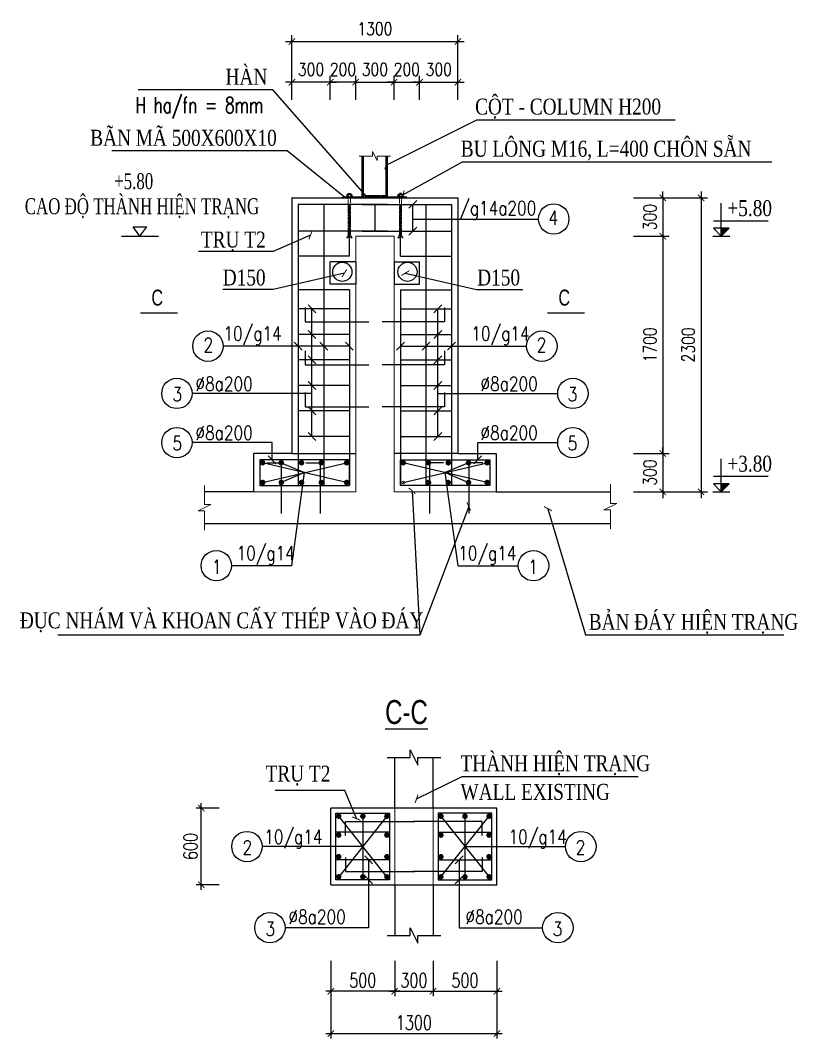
# Model space of a CAD drawing. Header units: millimetres. Extents: x -702765 to 835888, y -645289 to 262.
# Drawn here: x 556404 to 562489, y -461409 to -453439 of the extents above; entities that cross this region are included whole.
import ezdxf
from ezdxf.enums import TextEntityAlignment as Align

# ---------------------------------------------------------------- set-up
doc = ezdxf.new("R2010")
doc.units = ezdxf.units.MM
doc.header["$LTSCALE"] = 0.01
for name, pattern in [('CENTER', [2, 1.25, -0.25, 0.25, -0.25]), ('DASHED', [19.05, 12.7, -6.35]), ('HIDDEN', [9.525, 6.35, -3.175])]:
    doc.linetypes.add(name, pattern=pattern)
for name, color, linetype in [('CONGTRINH', 4, 'Continuous'), ('DIMS', 1, 'Continuous'), ('HATCH', 8, 'Continuous'), ('khuat', 6, 'DASHED'), ('KHUAT1', 2, 'HIDDEN'), ('tam', 8, 'CENTER'), ('TEXT', 2, 'Continuous'), ('THEP', 4, 'Continuous'), ('TUONG', 7, 'Continuous')]:
    doc.layers.add(name, color=color, linetype=linetype)
for name, color, linetype, lineweight in [('HACH', 8, 'Continuous', 9), ('Hidden', 8, 'HIDDEN', 18), ('TEXT250', 2, 'Continuous', 25)]:
    doc.layers.add(name, color=color, linetype=linetype, lineweight=lineweight)
doc.styles.add('2-5', font='romans.shx', dxfattribs={"width": 0.75, "bigfont": 'vns.shx'})
doc.styles.add('ROMANS', font='romans', dxfattribs={"width": 0.7, "height": 1, "bigfont": 'vns'})
doc.styles.add('style3', font='VHAVAN.TTF', dxfattribs={"width": 0.75})
doc.styles.add('style4', font='vntimeh.shx', dxfattribs={"width": 0.75, "bigfont": 'romansvn.shx'})
doc.styles.add('text', font='romans.shx', dxfattribs={"width": 0.8, "bigfont": 'romansvn.shx'})
doc.styles.add('text1', font='vntimeh.shx', dxfattribs={"width": 0.8, "bigfont": 'romansvn.shx'})
doc.styles.add('VNTIMEHSHX', font='vntimeh.shx', dxfattribs={"width": 0.75})
doc.linetypes.add('ZIGZAG', pattern='A,0.0001,-0.2,[131,ltypeshp.shx,S=0.2,R=0,X=-0.2,Y=0],-0.4,[131,ltypeshp.shx,S=0.2,R=180,X=0.2,Y=0],-0.2', length=0.8001)
doc.dimstyles.new('1-50', dxfattribs={"dimscale": 50, "dimtxt": 2, "dimasz": 1, "dimexe": 1, "dimexo": 0, "dimgap": 1, "dimtad": 1, "dimdec": 0, "dimtxsty": 'text', "dimblk": 'ARCHTICK', "dimcen": 2.5, "dimdle": 1, "dimclrd": 1, "dimclre": 1, "dimclrt": 2, "dimadec": 0, "dimazin": 0, "dimtfac": 1, "dimtdec": 0, "dimtix": 1, "dimtmove": 2, "dimatfit": 3, "dimldrblk": 'ARCHTICK', "dimfxl": 0, "dimarcsym": 0})
doc.dimstyles.new('1-50 HP', dxfattribs={"dimscale": 50, "dimtxt": 2.2, "dimasz": 1, "dimexe": 0.8, "dimexo": 0, "dimgap": 0.6, "dimtad": 1, "dimdec": 0, "dimdsep": 46, "dimtxsty": '2-5', "dimblk": 'ARCHTICK', "dimcen": 2.5, "dimdle": 0.8, "dimclrd": 1, "dimclre": 1, "dimclrt": 2, "dimadec": 0, "dimazin": 0, "dimtfac": 1, "dimtdec": 0, "dimtmove": 2, "dimatfit": 3, "dimldrblk": 'ARCHTICK', "dimfxl": 0, "dimtolj": 1, "dimtzin": 0, "dimarcsym": 0})

# ---------------------------------------------------------------- blocks, each defined once
blk = doc.blocks.new('_ArchTick')
at = {"color": 0, "linetype": 'ByBlock', "const_width": 0.15}
blk.add_lwpolyline([(-0.5, -0.5), (0.5, 0.5)], dxfattribs=at)
blk = doc.blocks.new('*D438')
at = {"color": 1, "lineweight": -2}
for p, q in [((559029.4, -454060.7), (559029.4, -453872.6)), ((559329.4, -454060.7), (559329.4, -453872.6)), ((559029.4, -453922.6), (558979.4, -453922.6)), ((559029.4, -453922.6), (559329.4, -453922.6)), ((559329.4, -453922.6), (559379.4, -453922.6))]:
    blk.add_line(p, q, dxfattribs=at)
at = {"layer": 'Defpoints', "color": 0}
for p in [(559329.4, -453922.6), (559029.4, -454060.7), (559329.4, -454060.7)]:
    blk.add_point(p, dxfattribs=at)
at = {"color": 1, "lineweight": -2, "xscale": 50, "yscale": 50, "zscale": 50}
blk.add_blockref('_ArchTick', (559029.4, -453922.6), dxfattribs=at)
at = {"color": 1, "lineweight": -2, "xscale": 50, "yscale": 50, "zscale": 50, "rotation": 180}
blk.add_blockref('_ArchTick', (559329.4, -453922.6), dxfattribs=at)
at = {"color": 2, "insert": (559179.4, -453822.6), "char_height": 100, "attachment_point": 5, "style": 'text'}
blk.add_mtext('300', dxfattribs=at)
blk = doc.blocks.new('*D439')
at = {"color": 1, "lineweight": -2}
for p, q in [((559329.4, -454060.7), (559329.4, -453872.6)), ((559529.4, -454060.7), (559529.4, -453872.6)), ((559329.4, -453922.6), (559279.4, -453922.6)), ((559329.4, -453922.6), (559529.4, -453922.6)), ((559529.4, -453922.6), (559579.4, -453922.6))]:
    blk.add_line(p, q, dxfattribs=at)
at = {"layer": 'Defpoints', "color": 0}
for p in [(559529.4, -453922.6), (559329.4, -454060.7), (559529.4, -454060.7)]:
    blk.add_point(p, dxfattribs=at)
at = {"color": 1, "lineweight": -2, "xscale": 50, "yscale": 50, "zscale": 50}
blk.add_blockref('_ArchTick', (559329.4, -453922.6), dxfattribs=at)
at = {"color": 1, "lineweight": -2, "xscale": 50, "yscale": 50, "zscale": 50, "rotation": 180}
blk.add_blockref('_ArchTick', (559529.4, -453922.6), dxfattribs=at)
at = {"color": 2, "insert": (559429.4, -453822.6), "char_height": 100, "attachment_point": 5, "style": 'text'}
blk.add_mtext('200', dxfattribs=at)
blk = doc.blocks.new('*D440')
at = {"color": 1, "lineweight": -2}
for p, q in [((559529.4, -454060.7), (559529.4, -453872.6)), ((559829.4, -454060.7), (559829.4, -453872.6)), ((559529.4, -453922.6), (559479.4, -453922.6)), ((559529.4, -453922.6), (559829.4, -453922.6)), ((559829.4, -453922.6), (559879.4, -453922.6))]:
    blk.add_line(p, q, dxfattribs=at)
at = {"layer": 'Defpoints', "color": 0}
for p in [(559829.4, -453922.6), (559529.4, -454060.7), (559829.4, -454060.7)]:
    blk.add_point(p, dxfattribs=at)
at = {"color": 1, "lineweight": -2, "xscale": 50, "yscale": 50, "zscale": 50}
blk.add_blockref('_ArchTick', (559529.4, -453922.6), dxfattribs=at)
at = {"color": 1, "lineweight": -2, "xscale": 50, "yscale": 50, "zscale": 50, "rotation": 180}
blk.add_blockref('_ArchTick', (559829.4, -453922.6), dxfattribs=at)
at = {"color": 2, "insert": (559679.4, -453822.6), "char_height": 100, "attachment_point": 5, "style": 'text'}
blk.add_mtext('300', dxfattribs=at)
blk = doc.blocks.new('*D441')
at = {"color": 1, "lineweight": -2}
for p, q in [((558529.4, -454060.7), (558529.4, -453554.1)), ((559829.4, -454060.7), (559829.4, -453554.1)), ((558479.4, -453604.1), (559879.4, -453604.1))]:
    blk.add_line(p, q, dxfattribs=at)
at = {"layer": 'Defpoints', "color": 0}
for p in [(559829.4, -453604.1), (558529.4, -454060.7), (559829.4, -454060.7)]:
    blk.add_point(p, dxfattribs=at)
at = {"color": 1, "lineweight": -2, "xscale": 50, "yscale": 50, "zscale": 50, "rotation": 180}
blk.add_blockref('_ArchTick', (558529.4, -453604.1), dxfattribs=at)
at = {"color": 1, "lineweight": -2, "xscale": 50, "yscale": 50, "zscale": 50}
blk.add_blockref('_ArchTick', (559829.4, -453604.1), dxfattribs=at)
at = {"color": 2, "insert": (559179.4, -453504.1), "char_height": 100, "attachment_point": 5, "style": 'text'}
blk.add_mtext('1300', dxfattribs=at)
blk = doc.blocks.new('*D445')
at = {"color": 1, "lineweight": -2}
for p, q in [((558829.4, -454060.7), (558829.4, -453872.6)), ((559029.4, -454060.7), (559029.4, -453872.6)), ((558829.4, -453922.6), (558779.4, -453922.6)), ((559029.4, -453922.6), (558829.4, -453922.6)), ((559029.4, -453922.6), (559079.4, -453922.6))]:
    blk.add_line(p, q, dxfattribs=at)
at = {"layer": 'Defpoints', "color": 0}
for p in [(558829.4, -453922.6), (558829.4, -454060.7), (559029.4, -454060.7)]:
    blk.add_point(p, dxfattribs=at)
at = {"color": 1, "lineweight": -2, "xscale": 50, "yscale": 50, "zscale": 50}
blk.add_blockref('_ArchTick', (558829.4, -453922.6), dxfattribs=at)
at = {"color": 1, "lineweight": -2, "xscale": 50, "yscale": 50, "zscale": 50, "rotation": 180}
blk.add_blockref('_ArchTick', (559029.4, -453922.6), dxfattribs=at)
at = {"color": 2, "insert": (558929.4, -453822.6), "char_height": 100, "attachment_point": 5, "style": 'text'}
blk.add_mtext('200', dxfattribs=at)
blk = doc.blocks.new('*D446')
at = {"color": 1, "lineweight": -2}
for p, q in [((558529.4, -454060.7), (558529.4, -453872.6)), ((558829.4, -454060.7), (558829.4, -453872.6)), ((558529.4, -453922.6), (558479.4, -453922.6)), ((558829.4, -453922.6), (558529.4, -453922.6)), ((558829.4, -453922.6), (558879.4, -453922.6))]:
    blk.add_line(p, q, dxfattribs=at)
at = {"layer": 'Defpoints', "color": 0}
for p in [(558529.4, -453922.6), (558529.4, -454060.7), (558829.4, -454060.7)]:
    blk.add_point(p, dxfattribs=at)
at = {"color": 1, "lineweight": -2, "xscale": 50, "yscale": 50, "zscale": 50}
blk.add_blockref('_ArchTick', (558529.4, -453922.6), dxfattribs=at)
at = {"color": 1, "lineweight": -2, "xscale": 50, "yscale": 50, "zscale": 50, "rotation": 180}
blk.add_blockref('_ArchTick', (558829.4, -453922.6), dxfattribs=at)
at = {"color": 2, "insert": (558679.4, -453822.6), "char_height": 100, "attachment_point": 5, "style": 'text'}
blk.add_mtext('300', dxfattribs=at)
blk = doc.blocks.new('*D412')
at = {"color": 1, "lineweight": -2}
for p, q in [((561202.8, -454828.5), (561482.8, -454828.5)), ((561432.8, -454828.5), (561432.8, -454778.5)), ((561432.8, -454828.5), (561432.8, -455128.5)), ((561202.8, -455128.5), (561482.8, -455128.5)), ((561432.8, -455128.5), (561432.8, -455178.5))]:
    blk.add_line(p, q, dxfattribs=at)
at = {"layer": 'Defpoints', "color": 0}
for p in [(561202.8, -454828.5), (561202.8, -455128.5), (561432.8, -455128.5)]:
    blk.add_point(p, dxfattribs=at)
at = {"color": 1, "lineweight": -2, "xscale": 50, "yscale": 50, "zscale": 50}
for p, rotation in [((561432.8, -454828.5), 270), ((561432.8, -455128.5), 90)]:
    blk.add_blockref('_ArchTick', p, dxfattribs=dict(at, rotation=rotation))
at = {"color": 2, "insert": (561332.8, -454978.5), "char_height": 100, "attachment_point": 5, "rotation": 90, "style": 'text'}
blk.add_mtext('300', dxfattribs=at)
blk = doc.blocks.new('*D413')
at = {"color": 1, "lineweight": -2}
for p, q in [((561432.8, -455078.5), (561432.8, -456878.5)), ((561202.8, -455128.5), (561482.8, -455128.5)), ((561202.8, -456828.5), (561482.8, -456828.5))]:
    blk.add_line(p, q, dxfattribs=at)
at = {"layer": 'Defpoints', "color": 0}
for p in [(561202.8, -455128.5), (561202.8, -456828.5), (561432.8, -456828.5)]:
    blk.add_point(p, dxfattribs=at)
at = {"color": 1, "lineweight": -2, "xscale": 50, "yscale": 50, "zscale": 50}
for p, rotation in [((561432.8, -455128.5), 90), ((561432.8, -456828.5), 270)]:
    blk.add_blockref('_ArchTick', p, dxfattribs=dict(at, rotation=rotation))
at = {"color": 2, "insert": (561332.8, -455978.5), "char_height": 100, "attachment_point": 5, "rotation": 90, "style": 'text'}
blk.add_mtext('1700', dxfattribs=at)
blk = doc.blocks.new('*D414')
at = {"color": 1, "lineweight": -2}
for p, q in [((561202.8, -456828.5), (561482.8, -456828.5)), ((561432.8, -456828.5), (561432.8, -456778.5)), ((561432.8, -456828.5), (561432.8, -457128.5)), ((561202.8, -457128.5), (561482.8, -457128.5)), ((561432.8, -457128.5), (561432.8, -457178.5))]:
    blk.add_line(p, q, dxfattribs=at)
at = {"layer": 'Defpoints', "color": 0}
for p in [(561202.8, -456828.5), (561202.8, -457128.5), (561432.8, -457128.5)]:
    blk.add_point(p, dxfattribs=at)
at = {"color": 1, "lineweight": -2, "xscale": 50, "yscale": 50, "zscale": 50}
for p, rotation in [((561432.8, -456828.5), 270), ((561432.8, -457128.5), 90)]:
    blk.add_blockref('_ArchTick', p, dxfattribs=dict(at, rotation=rotation))
at = {"color": 2, "insert": (561332.8, -456978.5), "char_height": 100, "attachment_point": 5, "rotation": 90, "style": 'text'}
blk.add_mtext('300', dxfattribs=at)
blk = doc.blocks.new('*D415')
at = {"color": 1, "lineweight": -2}
for p, q in [((561202.8, -454828.5), (561782.8, -454828.5)), ((561732.8, -454778.5), (561732.8, -457178.5)), ((561202.8, -457128.5), (561782.8, -457128.5))]:
    blk.add_line(p, q, dxfattribs=at)
at = {"layer": 'Defpoints', "color": 0}
for p in [(561202.8, -454828.5), (561202.8, -457128.5), (561732.8, -457128.5)]:
    blk.add_point(p, dxfattribs=at)
at = {"color": 1, "lineweight": -2, "xscale": 50, "yscale": 50, "zscale": 50}
for p, rotation in [((561732.8, -454828.5), 90), ((561732.8, -457128.5), 270)]:
    blk.add_blockref('_ArchTick', p, dxfattribs=dict(at, rotation=rotation))
at = {"color": 2, "insert": (561632.8, -455978.5), "char_height": 100, "attachment_point": 5, "rotation": 90, "style": 'text'}
blk.add_mtext('2300', dxfattribs=at)
blk = doc.blocks.new('*D670')
at = {"color": 1, "lineweight": -2}
for p, q in [((559334.7, -460800), (559334.7, -461077.4)), ((559634.7, -460800), (559634.7, -461077.4)), ((559294.7, -461037.4), (559674.7, -461037.4))]:
    blk.add_line(p, q, dxfattribs=at)
at = {"layer": 'Defpoints', "color": 0}
for p in [(559334.7, -460800), (559634.7, -460800), (559634.7, -461037.4)]:
    blk.add_point(p, dxfattribs=at)
at = {"color": 1, "lineweight": -2, "xscale": 50, "yscale": 50, "zscale": 50, "rotation": 180}
blk.add_blockref('_ArchTick', (559334.7, -461037.4), dxfattribs=at)
at = {"color": 1, "lineweight": -2, "xscale": 50, "yscale": 50, "zscale": 50}
blk.add_blockref('_ArchTick', (559634.7, -461037.4), dxfattribs=at)
at = {"color": 2, "insert": (559484.7, -460952.4), "char_height": 110, "attachment_point": 5, "style": '2-5'}
blk.add_mtext('\\A1;300', dxfattribs=at)
blk = doc.blocks.new('*D671')
at = {"color": 1, "lineweight": -2}
for p, q in [((559634.7, -460800), (559634.7, -461077.4)), ((560134.7, -460800), (560134.7, -461077.4)), ((559594.7, -461037.4), (560174.7, -461037.4))]:
    blk.add_line(p, q, dxfattribs=at)
at = {"layer": 'Defpoints', "color": 0}
for p in [(559634.7, -460800), (560134.7, -460800), (560134.7, -461037.4)]:
    blk.add_point(p, dxfattribs=at)
at = {"color": 1, "lineweight": -2, "xscale": 50, "yscale": 50, "zscale": 50, "rotation": 180}
blk.add_blockref('_ArchTick', (559634.7, -461037.4), dxfattribs=at)
at = {"color": 1, "lineweight": -2, "xscale": 50, "yscale": 50, "zscale": 50}
blk.add_blockref('_ArchTick', (560134.7, -461037.4), dxfattribs=at)
at = {"color": 2, "insert": (559884.7, -460952.4), "char_height": 110, "attachment_point": 5, "style": '2-5'}
blk.add_mtext('\\A1;500', dxfattribs=at)
blk = doc.blocks.new('*D672')
at = {"color": 1, "lineweight": -2}
for p, q in [((558834.7, -460800), (558834.7, -461408.6)), ((560134.7, -460800), (560134.7, -461408.6)), ((558794.7, -461368.6), (560174.7, -461368.6))]:
    blk.add_line(p, q, dxfattribs=at)
at = {"layer": 'Defpoints', "color": 0}
for p in [(558834.7, -460800), (560134.7, -460800), (560134.7, -461368.6)]:
    blk.add_point(p, dxfattribs=at)
at = {"color": 1, "lineweight": -2, "xscale": 50, "yscale": 50, "zscale": 50, "rotation": 180}
blk.add_blockref('_ArchTick', (558834.7, -461368.6), dxfattribs=at)
at = {"color": 1, "lineweight": -2, "xscale": 50, "yscale": 50, "zscale": 50}
blk.add_blockref('_ArchTick', (560134.7, -461368.6), dxfattribs=at)
at = {"color": 2, "insert": (559484.7, -461283.6), "char_height": 110, "attachment_point": 5, "style": '2-5'}
blk.add_mtext('\\A1;1300', dxfattribs=at)
blk = doc.blocks.new('*D673')
at = {"color": 1, "lineweight": -2}
for p, q in [((558834.7, -460800), (558834.7, -461077.4)), ((559334.7, -460800), (559334.7, -461077.4)), ((559374.7, -461037.4), (558794.7, -461037.4))]:
    blk.add_line(p, q, dxfattribs=at)
at = {"layer": 'Defpoints', "color": 0}
for p in [(558834.7, -460800), (559334.7, -460800), (558834.7, -461037.4)]:
    blk.add_point(p, dxfattribs=at)
at = {"color": 1, "lineweight": -2, "xscale": 50, "yscale": 50, "zscale": 50, "rotation": 180}
blk.add_blockref('_ArchTick', (558834.7, -461037.4), dxfattribs=at)
at = {"color": 1, "lineweight": -2, "xscale": 50, "yscale": 50, "zscale": 50}
blk.add_blockref('_ArchTick', (559334.7, -461037.4), dxfattribs=at)
at = {"color": 2, "insert": (559084.7, -460952.4), "char_height": 110, "attachment_point": 5, "style": '2-5'}
blk.add_mtext('\\A1;500', dxfattribs=at)
blk = doc.blocks.new('*D674')
at = {"layer": 'Defpoints', "color": 0}
for p in [(557820.4, -459604.9), (557959, -459604.9), (557959, -460204.9)]:
    blk.add_point(p, dxfattribs=at)
at = {"layer": 'DIMS', "color": 1, "lineweight": -2}
for p, q in [((557959, -459604.9), (557780.4, -459604.9)), ((557820.4, -460244.9), (557820.4, -459564.9)), ((557959, -460204.9), (557780.4, -460204.9))]:
    blk.add_line(p, q, dxfattribs=at)
at = {"layer": 'DIMS', "color": 1, "lineweight": -2, "xscale": 50, "yscale": 50, "zscale": 50}
for p, rotation in [((557820.4, -459604.9), 90), ((557820.4, -460204.9), 270)]:
    blk.add_blockref('_ArchTick', p, dxfattribs=dict(at, rotation=rotation))
at = {"layer": 'DIMS', "color": 2, "insert": (557735.4, -459904.9), "char_height": 110, "attachment_point": 5, "rotation": 90, "style": '2-5'}
blk.add_mtext('\\A1;600', dxfattribs=at)
blk = doc.blocks.new('CAODO')
at = {"layer": 'HATCH'}
for p, q in [((0, 0), (0, 296.2)), ((-68.9, 138.9), (420.5, 138.9)), ((-77, 0), (75.9, 0))]:
    blk.add_line(p, q, dxfattribs=at)
blk.add_lwpolyline([(0, 0), (71.6, 71.6), (-71.6, 71.6)], close=True, dxfattribs=at)
blk.add_solid([(0, 71.6), (0, 0), (71.6, 71.6)], dxfattribs=at)

msp = doc.modelspace()

# ---------------------------------------------------------------- linework, layer by layer
for p, q in [((559079.4, -454823.5), (559079.4, -454500.9)), ((559091.4, -454823.5), (559091.4, -454500.9)), ((559267.4, -454823.5), (559267.4, -454500.9)), ((559279.4, -454823.5), (559279.4, -454500.9)), ((558529.4, -454828.5), (559829.4, -454828.5)), ((558529.4, -454828.5), (558529.4, -456828.5)), ((559829.4, -454828.5), (559829.4, -456828.5)), ((557340.4, -455128.5), (557286.4, -455054.1)), ((557286.4, -455054.1), (557394.4, -455054.1)), ((557340.4, -455128.5), (557394.4, -455054.1)), ((557196.1, -455128.5), (557484.8, -455128.5)), ((559029.4, -455328.5), (558829.4, -455328.5)), ((558829.4, -455503.8), (558829.4, -455328.5)), ((559029.4, -455328.5), (559029.4, -455503.8)), ((559329.4, -455328.5), (559329.4, -455503.8)), ((559329.4, -455328.5), (559529.4, -455328.5)), ((559529.4, -455503.8), (559529.4, -455328.5)), ((559029.4, -455503.8), (558829.4, -455503.8)), ((559329.4, -455503.8), (559529.4, -455503.8)), ((557344.8, -455727.1), (557633.4, -455727.1)), ((560531.2, -455727.1), (560819.9, -455727.1)), ((558229.4, -456828.5), (558229.4, -457128.5)), ((560129.4, -456828.5), (560129.4, -457128.5)), ((559334.7, -459604.9), (559334.7, -459208.6)), ((559634.7, -459604.9), (559634.7, -459208.6)), ((560134.7, -459604.9), (558834.7, -459604.9)), ((558834.7, -460204.9), (558834.7, -459604.9)), ((560134.7, -460204.9), (560134.7, -459604.9)), ((558834.7, -460204.9), (560134.7, -460204.9)), ((559334.7, -460205.9), (559334.7, -460602.3)), ((559634.7, -460205.9), (559634.7, -460602.3))]:
    msp.add_line(p, q)
at = {"linetype": 'ByBlock', "ltscale": 10}
for p, q in [((559430.7, -454823.5), (558928.2, -454823.5)), ((558928.2, -454828.5), (558928.2, -454823.5)), ((558959.4, -454804), (558959.4, -454817.1)), ((558994.4, -454801.6), (558964.4, -454801.6)), ((558969.4, -454804), (558969.4, -454817.1)), ((558989.4, -454804), (558989.4, -454817.1)), ((558999.4, -454804), (558999.4, -454817.1)), ((559359.4, -454804), (559359.4, -454817.1)), ((559364.4, -454801.6), (559394.4, -454801.6)), ((559369.4, -454804), (559369.4, -454817.1)), ((559389.4, -454804), (559389.4, -454817.1)), ((559399.4, -454804), (559399.4, -454817.1)), ((559430.7, -454828.5), (559430.7, -454823.5))]:
    msp.add_line(p, q, dxfattribs=at)
for points in [[(559005.3, -454823.5), (558953.6, -454823.5), (558953.6, -454819.5), (559005.3, -454819.5)], [(559353.6, -454823.5), (559405.3, -454823.5), (559405.3, -454819.5), (559353.6, -454819.5)]]:
    msp.add_lwpolyline(points, close=True, dxfattribs=at)
for points in [[(558971.4, -454801.6), (558971.4, -454792.7), (558987.4, -454792.7), (558987.4, -454801.6)], [(559387.4, -454801.6), (559387.4, -454792.7), (559371.4, -454792.7), (559371.4, -454801.6)]]:
    msp.add_lwpolyline(points, dxfattribs=at)
for centre in [(558924.4, -455406.6), (559434.4, -455406.6)]:
    msp.add_circle(centre, 75)
for centre, radius, start, end in [((558964.4, -454808), 6.41, 38.71799, 141.28201), ((558964.4, -454813.1), 6.41, 218.71799, 321.28201), ((558979.4, -454823.7), 22, 63.00853, 116.99147), ((558979.4, -454797.4), 22, 243.00853, 296.99147), ((558994.4, -454808), 6.41, 38.71799, 141.28201), ((558994.4, -454813.1), 6.41, 218.71799, 321.28201), ((559364.4, -454808), 6.41, 38.71799, 141.28201), ((559364.4, -454813.1), 6.41, 218.71799, 321.28201), ((559379.4, -454823.7), 22, 63.00853, 116.99147), ((559379.4, -454797.4), 22, 243.00853, 296.99147), ((559394.4, -454808), 6.41, 38.71799, 141.28201), ((559394.4, -454813.1), 6.41, 218.71799, 321.28201)]:
    msp.add_arc(centre, radius, start, end, dxfattribs=at)
at = {"layer": 'CONGTRINH', "const_width": 21}
for points in [[(558289.8, -456901.2, 1), (558311.8, -456901.2, 1)], [(558457.4, -456901.2, -1), (558435.3, -456901.2, -1)], [(558616.2, -456901.2, -1), (558594.1, -456901.2, -1)], [(558770.8, -456901.2, -1), (558748.7, -456901.2, -1)], [(558969.1, -456901.2, -1), (558947.1, -456901.2, -1)], [(559389.8, -456901.2, 1), (559411.8, -456901.2, 1)], [(559588.1, -456901.2, 1), (559610.2, -456901.2, 1)], [(559742.7, -456901.2, 1), (559764.8, -456901.2, 1)], [(559901.5, -456901.2, 1), (559923.6, -456901.2, 1)], [(560069.1, -456901.2, -1), (560047.1, -456901.2, -1)], [(558289.8, -457055.7, -1), (558311.8, -457055.7, -1)], [(558457.4, -457055.7, 1), (558435.3, -457055.7, 1)], [(558616.2, -457055.7, 1), (558594.1, -457055.7, 1)], [(558770.8, -457055.7, 1), (558748.7, -457055.7, 1)], [(558969.1, -457055.7, 1), (558947.1, -457055.7, 1)], [(559588.1, -457055.7, -1), (559610.2, -457055.7, -1)], [(559742.7, -457055.7, -1), (559764.8, -457055.7, -1)], [(559901.5, -457055.7, -1), (559923.6, -457055.7, -1)], [(560069.1, -457055.7, 1), (560047.1, -457055.7, 1)], [(558885.1, -459667.7, 1), (558907.1, -459667.7, 1)], [(559074.1, -459668.2, 1), (559096.2, -459668.2, 1)], [(559284.4, -459667.7, -1), (559262.4, -459667.7, -1)], [(559685.1, -459667.7, 1), (559707.1, -459667.7, 1)], [(559895.4, -459668.2, -1), (559873.3, -459668.2, -1)], [(560084.4, -459667.7, -1), (560062.4, -459667.7, -1)], [(558885.1, -459815.7, -1), (558907.1, -459815.7, -1)], [(559284.4, -459815.7, 1), (559262.4, -459815.7, 1)], [(559685.1, -459815.7, -1), (559707.1, -459815.7, -1)], [(560084.4, -459815.7, 1), (560062.4, -459815.7, 1)], [(558885.1, -459984.9, -1), (558907.1, -459984.9, -1)], [(559284.4, -459984.9, 1), (559262.4, -459984.9, 1)], [(559685.1, -459984.9, -1), (559707.1, -459984.9, -1)], [(560084.4, -459984.9, 1), (560062.4, -459984.9, 1)], [(558885.1, -460142.1, -1), (558907.1, -460142.1, -1)], [(559074.1, -460142.6, -1), (559096.2, -460142.6, -1)], [(559284.4, -460142.1, 1), (559262.4, -460142.1, 1)], [(559685.1, -460142.1, -1), (559707.1, -460142.1, -1)], [(559895.4, -460142.6, 1), (559873.3, -460142.6, 1)], [(560084.4, -460142.1, 1), (560062.4, -460142.1, 1)]]:
    msp.add_lwpolyline(points, format="xyb", close=True, dxfattribs=at)
at = {"layer": 'DIMS'}
for p, q in [((558379.7, -453982), (557327.3, -453982)), ((559445.3, -454909.7), (559506.7, -454847.2)), ((559476, -455088), (559476, -454878.5)), ((559476, -454993.3), (560460.5, -454993.3)), ((559445.3, -455119.2), (559506.7, -455056.7)), ((558717.6, -455728.1), (558656.2, -455665.6)), ((558686.9, -456695.2), (558686.9, -455696.8)), ((559641.3, -455728.1), (559702.7, -455665.6)), ((559672, -456695.2), (559672, -455696.8)), ((558717.6, -455927.8), (558656.2, -455865.3)), ((559641.3, -455927.8), (559702.7, -455865.3)), ((558610.1, -456019.5), (558548.7, -455957)), ((558810.1, -456019.5), (558748.7, -455957)), ((559010.1, -456019.5), (558948.7, -455957)), ((559348.7, -456019.5), (559410.1, -455957)), ((559548.7, -456019.5), (559610.1, -455957)), ((559748.7, -456019.5), (559810.1, -455957)), ((558979.4, -455988.3), (557991.4, -455988.3)), ((559379.4, -455988.3), (560367.5, -455988.3)), ((558717.6, -456127.4), (558656.2, -456065)), ((559641.3, -456127.4), (559702.7, -456065)), ((558717.6, -456327.1), (558656.2, -456264.6)), ((559641.3, -456327.1), (559702.7, -456264.6)), ((558686.9, -456358.4), (557748.4, -456358.4)), ((559672, -456358.4), (560610.4, -456358.4)), ((558717.6, -456526.8), (558656.2, -456464.3)), ((559641.3, -456526.8), (559702.7, -456464.3)), ((558717.6, -456726.5), (558656.2, -456664)), ((559641.3, -456726.5), (559702.7, -456664)), ((558374.2, -456743.6), (557748.4, -456743.6)), ((558374.2, -456878.5), (558374.2, -456743.6)), ((559984.6, -456743.6), (560610.4, -456743.6)), ((559984.6, -456878.5), (559984.6, -456743.6)), ((558300.8, -457055.7), (558958.1, -456901.2)), ((558958.1, -457055.7), (558300.8, -456901.2)), ((558404.9, -456909.7), (558343.5, -456847.2)), ((558446.3, -456901.2), (558629.4, -456978.5)), ((560058.1, -457055.7), (559400.8, -456901.2)), ((559400.8, -457055.7), (560058.1, -456901.2)), ((559912.6, -456901.2), (559729.4, -456978.5)), ((559953.9, -456909.7), (560015.3, -456847.2)), ((558629.4, -456978.5), (558446.3, -457055.7)), ((558527.9, -457707), (558629.4, -456978.5)), ((559831, -457707), (559729.4, -456978.5)), ((559729.4, -456978.5), (559912.6, -457055.7)), ((558527.9, -457707), (558057, -457707)), ((559831, -457707), (560301.9, -457707)), ((559273.4, -460142.1), (558896.1, -459667.7)), ((559273.4, -459667.7), (558896.1, -460142.1)), ((559085.2, -459668.2), (559085.2, -460142.6)), ((559696.1, -460142.1), (560073.4, -459667.7)), ((559696.1, -459667.7), (560073.4, -460142.1)), ((559884.3, -459668.2), (559884.3, -460142.6)), ((559085.2, -459905.4), (558296.7, -459905.4)), ((559884.3, -459905.4), (560672.8, -459905.4)), ((559161.3, -460039.7), (559099.9, -459977.2)), ((559130.6, -460008.4), (559130.6, -460540.2)), ((559808.2, -460039.7), (559869.6, -459977.2)), ((559838.9, -460008.4), (559838.9, -460540.2)), ((559161.3, -460196.1), (559099.9, -460133.6)), ((559808.2, -460196.1), (559869.6, -460133.6)), ((559130.6, -460540.2), (558476.7, -460540.2)), ((559838.9, -460540.2), (560492.8, -460540.2))]:
    msp.add_line(p, q, dxfattribs=at)
for centre in [(560579.6, -454993.3), (557872.4, -455988.3), (560486.5, -455988.3), (557629.4, -456358.4), (560729.5, -456358.4), (557629.4, -456743.6), (560729.5, -456743.6), (557937.9, -457707), (560420.9, -457707), (558177.7, -459905.4), (560791.8, -459905.4), (558357.7, -460540.2), (560611.8, -460540.2)]:
    msp.add_circle(centre, 119.1, dxfattribs=at)
at = {"layer": 'HACH'}
for p, q in [((559099.4, -454823.5), (559099.4, -454807.5)), ((559107.4, -454823.5), (559107.4, -454807.5)), ((559115.4, -454823.5), (559115.4, -454807.5)), ((559123.4, -454823.5), (559123.4, -454807.5)), ((559131.4, -454823.5), (559131.4, -454807.5)), ((559139.4, -454823.5), (559139.4, -454807.5)), ((559147.4, -454823.5), (559147.4, -454807.5)), ((559155.4, -454823.5), (559155.4, -454807.5)), ((559163.4, -454823.5), (559163.4, -454807.5)), ((559171.4, -454823.5), (559171.4, -454807.5)), ((559179.4, -454823.5), (559179.4, -454807.5)), ((559187.4, -454823.5), (559187.4, -454807.5)), ((559195.4, -454823.5), (559195.4, -454807.5)), ((559203.4, -454823.5), (559203.4, -454807.5)), ((559211.4, -454823.5), (559211.4, -454807.5)), ((559219.4, -454823.5), (559219.4, -454807.5)), ((559227.4, -454823.5), (559227.4, -454807.5)), ((559235.4, -454823.5), (559235.4, -454807.5)), ((559243.4, -454823.5), (559243.4, -454807.5)), ((559251.4, -454823.5), (559251.4, -454807.5)), ((559259.4, -454823.5), (559259.4, -454807.5))]:
    msp.add_line(p, q, dxfattribs=at)
at = {"layer": 'HACH', "color": 1, "linetype": 'ZIGZAG', "ltscale": 30}
for p, q in [((559029.4, -455128.5), (559029.4, -457128.5)), ((559029.4, -455128.5), (559329.4, -455128.5)), ((559329.4, -455128.5), (559329.4, -457128.5)), ((558229.4, -457128.5), (559029.4, -457128.5)), ((560129.4, -457128.5), (559329.4, -457128.5))]:
    msp.add_line(p, q, dxfattribs=at)
at = {"layer": 'HACH'}
msp.add_lwpolyline([(559056.2, -454500.9), (559161.8, -454500.9), (559161.8, -454465.7), (559197, -454536.1), (559197, -454500.9), (559302.6, -454500.9)], dxfattribs=at)
at = {"layer": 'HACH', "ltscale": 50}
for points in [[(557844.9, -457078.5), (557844.9, -457228.5), (557894.9, -457228.5), (557794.9, -457278.5), (557844.9, -457278.5), (557844.9, -457428.5)], [(561022.9, -457069.2), (561022.9, -457219.2), (561072.9, -457219.2), (560972.9, -457269.2), (561022.9, -457269.2), (561022.9, -457419.2)]]:
    msp.add_lwpolyline(points, dxfattribs=at)
at = {"layer": 'HACH', "color": 1, "linetype": 'ZIGZAG', "ltscale": 30}
msp.add_lwpolyline([(559389.8, -457055.7, -1), (559411.8, -457055.7, -1)], format="xyb", close=True, dxfattribs=at)
for points in [[(559334.7, -459604.9), (559334.7, -460204.9)], [(559634.7, -459604.9), (559634.7, -460204.9)]]:
    msp.add_lwpolyline(points, dxfattribs=at)
at = {"layer": 'HATCH'}
for points in [[(559274.7, -459208.6), (559454.7, -459208.6), (559454.7, -459148.6), (559514.7, -459268.6), (559514.7, -459208.6), (559694.7, -459208.6)], [(559274.7, -460602.3), (559454.7, -460602.3), (559454.7, -460542.3), (559514.7, -460662.3), (559514.7, -460602.3), (559694.7, -460602.3)]]:
    msp.add_lwpolyline(points, dxfattribs=at)
at = {"layer": 'Hidden', "ltscale": 100}
for points in [[(558987.4, -454823.5), (558987.4, -455117.7), (559000.8, -455140.1), (558993.9, -455144.2), (558979.4, -455119.9), (558965, -455144.2), (558958.1, -455140.1), (558971.4, -455117.7), (558971.4, -454823.5)], [(559371.4, -454823.5), (559371.4, -455117.7), (559358.1, -455140.1), (559365, -455144.2), (559379.4, -455119.9), (559393.9, -455144.2), (559400.8, -455140.1), (559387.4, -455117.7), (559387.4, -454823.5)]]:
    msp.add_lwpolyline(points, dxfattribs=at)
at = {"layer": 'khuat', "ltscale": 10}
msp.add_line((559829.4, -456828.5), (559329.4, -456828.5), dxfattribs=at)
at = {"layer": 'khuat', "color": 4, "ltscale": 10}
for points in [[(558634.2, -455687.2), (558634.2, -455798.5), (559132.9, -455798.5)], [(559724.7, -455687.2), (559724.7, -455798.5), (559237.3, -455798.5)], [(558634.2, -456024.2), (558634.2, -456135.6), (559132.9, -456135.6)], [(559724.7, -456024.2), (559724.7, -456135.6), (559237.3, -456135.6)], [(558634.2, -456351.6), (558634.2, -456462.9), (559132.9, -456462.9)], [(559724.7, -456351.6), (559724.7, -456462.9), (559237.3, -456462.9)], [(558333.6, -456901.6), (558444.9, -456901.6), (558444.9, -457298.2)], [(558639.4, -456901.6), (558750.7, -456901.6), (558750.7, -457298.2)], [(559719.5, -456901.6), (559608.2, -456901.6), (559608.2, -457298.2)], [(560025.3, -456901.6), (559914, -456901.6), (559914, -457298.2)], [(558949.5, -459821.4), (558949.5, -459710.1), (559491.3, -459710.1)], [(560020, -459821.4), (560020, -459710.1), (559478.2, -459710.1)], [(558949.5, -459988.3), (558949.5, -460099.7), (559491.3, -460099.7)], [(560020, -459988.3), (560020, -460099.7), (559478.2, -460099.7)]]:
    msp.add_lwpolyline(points, dxfattribs=at)
at = {"layer": 'KHUAT1', "color": 8, "ltscale": 20}
msp.add_line((558529.4, -456828.5), (559029.4, -456828.5), dxfattribs=at)
at = {"layer": 'THEP'}
for p, q in [((558579.4, -454878.5), (558579.4, -457078.5)), ((559279.4, -454878.5), (558579.4, -454878.5)), ((558779.4, -454878.5), (558779.4, -457078.5)), ((558979.4, -455285.1), (558979.4, -454878.5)), ((559079.4, -454878.5), (559779.4, -454878.5)), ((559182.6, -455088), (559182.6, -454878.5)), ((559379.4, -455285.1), (559379.4, -454878.5)), ((559579.4, -454878.5), (559579.4, -457078.5)), ((559779.4, -454878.5), (559779.4, -457078.5)), ((559279.4, -455088), (558579.4, -455088)), ((559079.4, -455088), (559779.4, -455088)), ((558979.4, -455285.1), (558579.4, -455285.1)), ((559379.4, -455285.1), (559779.4, -455285.1)), ((558979.4, -455547.2), (558579.4, -455547.2)), ((558979.4, -455547.2), (558979.4, -457078.5)), ((559379.4, -455547.2), (559379.4, -457078.5)), ((559379.4, -455547.2), (559779.4, -455547.2)), ((558979.4, -455696.8), (558579.4, -455696.8)), ((559379.4, -455696.8), (559779.4, -455696.8)), ((558979.4, -455896.5), (558579.4, -455896.5)), ((559379.4, -455896.5), (559779.4, -455896.5)), ((558979.4, -456096.2), (558579.4, -456096.2)), ((559379.4, -456096.2), (559779.4, -456096.2)), ((558979.4, -456295.9), (558579.4, -456295.9)), ((559379.4, -456295.9), (559779.4, -456295.9)), ((558979.4, -456495.6), (558579.4, -456495.6)), ((559379.4, -456495.6), (559779.4, -456495.6)), ((558979.4, -456695.2), (558579.4, -456695.2)), ((559379.4, -456695.2), (559779.4, -456695.2)), ((559294.7, -459792.9), (558874.7, -459792.9)), ((559674.7, -459792.9), (560094.7, -459792.9)), ((559294.7, -460008.4), (558874.7, -460008.4)), ((559674.7, -460008.4), (560094.7, -460008.4))]:
    msp.add_line(p, q, dxfattribs=at)
for points in [[(558979.4, -456878.5), (558279.4, -456878.5), (558279.4, -457078.5), (558979.4, -457078.5)], [(559379.4, -456878.5), (560079.4, -456878.5), (560079.4, -457078.5), (559379.4, -457078.5)], [(558874.7, -460164.9), (558874.7, -459644.9), (559294.7, -459644.9), (559294.7, -460164.9)], [(560094.7, -460164.9), (560094.7, -459644.9), (559674.7, -459644.9), (559674.7, -460164.9)]]:
    msp.add_lwpolyline(points, close=True, dxfattribs=at)
at = {"layer": 'TUONG'}
for p, q in [((558529.4, -456828.5), (558229.4, -456828.5)), ((559829.4, -456828.5), (560129.4, -456828.5)), ((558229.4, -457128.5), (557844.9, -457128.5)), ((560129.4, -457128.5), (561022.9, -457128.5)), ((561022.9, -457378.5), (557844.9, -457378.5))]:
    msp.add_line(p, q, dxfattribs=at)

# ---------------------------------------------------------------- block references
at = {"layer": 'tam', "linetype": 'Continuous', "xscale": 0.8727272639646041, "yscale": 0.872727263966226, "zscale": 0.872727263964604, "rotation": 0.0009864467666230782}
for p in [(561891.6, -455128.5), (561891.6, -457128.5)]:
    msp.add_blockref('CAODO', p, dxfattribs=at)

# ---------------------------------------------------------------- texts
at = {"color": 4, "style": 'style3', "width": 0.75}
msp.add_text('%%Uc-c', height=187.5, dxfattribs=at).set_placement((559259.6, -458852.3), align=Align.MIDDLE_LEFT)
at = {"layer": 'TEXT'}
for s, style, width, p in [('hµn', 'VNTIMEHSHX', 0.8, (558010, -453879.9)), ('H ha/fn = 8mm', 'ROMANS', 0.7, (557305.3, -454101.8)), ('cét - column h200', 'VNTIMEHSHX', 0.8, (559963.9, -454113.6)), ('b·n m· 500x600x10', 'VNTIMEHSHX', 0.8, (556951, -454357.6)), ('bu l«ng m16, l=400 ch«n s½n', 'VNTIMEHSHX', 0.8, (559852, -454442.9)), ('+5.80', 'VNTIMEHSHX', 0.7, (557138.3, -454697.3)), ('cao ®é thµnh hiÖn tr¹ng', 'VNTIMEHSHX', 0.7, (556438.3, -454893.3)), ('trô t2', 'style4', 0.8, (557817.4, -455154.2)), ('D150', 'style4', 0.8, (557988.2, -455451.3)), ('D150', 'style4', 0.8, (559980.2, -455451.3)), ('c', 'style3', 0.75, (557430.2, -455608.5)), ('c', 'style3', 0.75, (560616.6, -455608.5)), ('®ôc nh¸m vµ khoan cÊy thÐp vµo ®¸y', 'VNTIMEHSHX', 0.8, (556399.9, -458134.6)), ('b¶n ®¸y hiÖn tr¹ng', 'VNTIMEHSHX', 0.8, (560853.4, -458146.3)), ('thµnh hiÖn tr¹ng', 'VNTIMEHSHX', 0.8, (559849.7, -459253.6)), ('trô t2', 'style4', 0.8, (558323.7, -459334.4)), ('wall existing', 'VNTIMEHSHX', 0.8, (559849.7, -459477.2))]:
    msp.add_text(s, height=125, dxfattribs=dict(at, style=style, width=width)).set_placement(p, align=Align.MIDDLE_LEFT)
at = {"layer": 'TEXT', "style": 'text1', "width": 0.8}
for s, p in [('+5.80', (561938.9, -454970.7)), ('+3.80', (561938.9, -456970.7))]:
    msp.add_text(s, height=125, rotation=359.99901, dxfattribs=at).set_placement(p)
at = {"layer": 'TEXT250', "style": 'ROMANS', "width": 0.8}
for s, p in [('/g14a200', (559839.5, -454962.6)), ('10/g14', (557993.2, -455944.6)), ('10/g14', (559934.1, -455944.6)), ('%%C8a200', (557774.6, -456337.6)), ('%%C8a200', (560006, -456337.6)), ('%%C8a200', (557774.6, -456722.7)), ('%%C8a200', (560006, -456722.7)), ('10/g14', (558096.2, -457663.3)), ('10/g14', (559831.1, -457663.3)), ('10/g14', (558312.8, -459883.9)), ('10/g14', (560225.1, -459883.9)), ('%%C8a200', (558502.8, -460509.7)), ('%%C8a200', (559888.4, -460509.7))]:
    msp.add_text(s, height=110, dxfattribs=at).set_placement(p)
for s, p in [('4', (560576.7, -455039.6)), ('2', (557875.2, -456034.5)), ('2', (560483.7, -456034.5)), ('3', (557632.2, -456418.5)), ('3', (560726.6, -456418.5)), ('5', (557632.2, -456803.7)), ('5', (560726.6, -456803.7)), ('1', (557940.8, -457770.1)), ('1', (560418.1, -457770.1)), ('2', (558180.5, -459968.5)), ('2', (560789, -459968.5)), ('3', (558360.5, -460603.2)), ('3', (560609, -460603.2))]:
    msp.add_text(s, height=110, dxfattribs=at).set_placement(p, align=Align.CENTER)

# ---------------------------------------------------------------- dimensions: what is measured, and where the dimension line sits
for base, p1, p2, dimstyle, picture, middle in [((559829.4, -453604.1), (558529.4, -454060.7), (559829.4, -454060.7), '1-50', '*D441', (559179.4, -453504.1)), ((559329.4, -453922.6), (559029.4, -454060.7), (559329.4, -454060.7), '1-50', '*D438', (559179.4, -453822.6)), ((559529.4, -453922.6), (559329.4, -454060.7), (559529.4, -454060.7), '1-50', '*D439', (559429.4, -453822.6)), ((559829.4, -453922.6), (559529.4, -454060.7), (559829.4, -454060.7), '1-50', '*D440', (559679.4, -453822.6)), ((560134.7, -461368.6), (558834.7, -460800), (560134.7, -460800), '1-50 HP', '*D672', (559484.7, -461283.6)), ((559634.7, -461037.4), (559334.7, -460800), (559634.7, -460800), '1-50 HP', '*D670', (559484.7, -460952.4)), ((560134.7, -461037.4), (559634.7, -460800), (560134.7, -460800), '1-50 HP', '*D671', (559884.7, -460952.4))]:
    dim = msp.add_linear_dim(base=base, p1=p1, p2=p2, dimstyle=dimstyle)
    dim.commit()
    dim.dimension.update_dxf_attribs({"geometry": picture, "text_midpoint": middle})
for base, p1, p2, angle, dimstyle, picture, middle in [((558529.4, -453922.6), (558829.4, -454060.7), (558529.4, -454060.7), 180, '1-50', '*D446', (558679.4, -453822.6)), ((558829.4, -453922.6), (559029.4, -454060.7), (558829.4, -454060.7), 180, '1-50', '*D445', (558929.4, -453822.6)), ((561432.8, -455128.5), (561202.8, -454828.5), (561202.8, -455128.5), 90, '1-50', '*D412', (561332.8, -454978.5)), ((561732.8, -457128.5), (561202.8, -454828.5), (561202.8, -457128.5), 90, '1-50', '*D415', (561632.8, -455978.5)), ((561432.8, -456828.5), (561202.8, -455128.5), (561202.8, -456828.5), 90, '1-50', '*D413', (561332.8, -455978.5)), ((561432.8, -457128.5), (561202.8, -456828.5), (561202.8, -457128.5), 90, '1-50', '*D414', (561332.8, -456978.5)), ((558834.7, -461037.4), (559334.7, -460800), (558834.7, -460800), 180, '1-50 HP', '*D673', (559084.7, -460952.4))]:
    dim = msp.add_linear_dim(base=base, p1=p1, p2=p2, angle=angle, dimstyle=dimstyle)
    dim.commit()
    dim.dimension.update_dxf_attribs({"geometry": picture, "text_midpoint": middle})
at = {"layer": 'DIMS'}
dim = msp.add_linear_dim(base=(557820.4, -459604.9), p1=(557959, -460204.9), p2=(557959, -459604.9), angle=90, dimstyle='1-50 HP', dxfattribs=at)
dim.commit()
dim.dimension.update_dxf_attribs({"geometry": '*D674', "text_midpoint": (557735.4, -459904.9)})

# ---------------------------------------------------------------- leaders
for points in [[(559118.2, -454823.5), (558379.7, -453982)], [(559267.4, -454571.7), (559977.6, -454215.8), (561529.1, -454215.8)], [(558942.6, -454823.5), (558493.1, -454459.7), (557119.2, -454459.7)], [(559399.4, -454804), (559865.8, -454545), (562287.6, -454545)], [(558675.4, -455119.9), (558383.4, -455248), (557797.8, -455248)], [(558941.2, -455417), (558383.4, -455545.1), (557989, -455545.1)], [(559417.7, -455417), (559975.5, -455545.1), (560337.8, -455545.1)], [(559470.3, -457120.9), (559530.6, -458250.9), (556697.1, -458250.9)], [(559914, -457242.5), (559530.6, -458250.9), (556697.1, -458250.9)], [(560534.3, -457260.9), (560829.4, -458248.4), (562380.9, -458248.4)], [(559505.9, -459531), (559863.5, -459355.7), (561239.7, -459355.7)], [(559034.4, -459686.4), (558942.9, -459467.6), (558399.1, -459467.6)]]:
    msp.add_leader(points, dimstyle='1-50', override={"dimgap": 30, "dimtad": 0})

doc.saveas('drawing.dxf')
